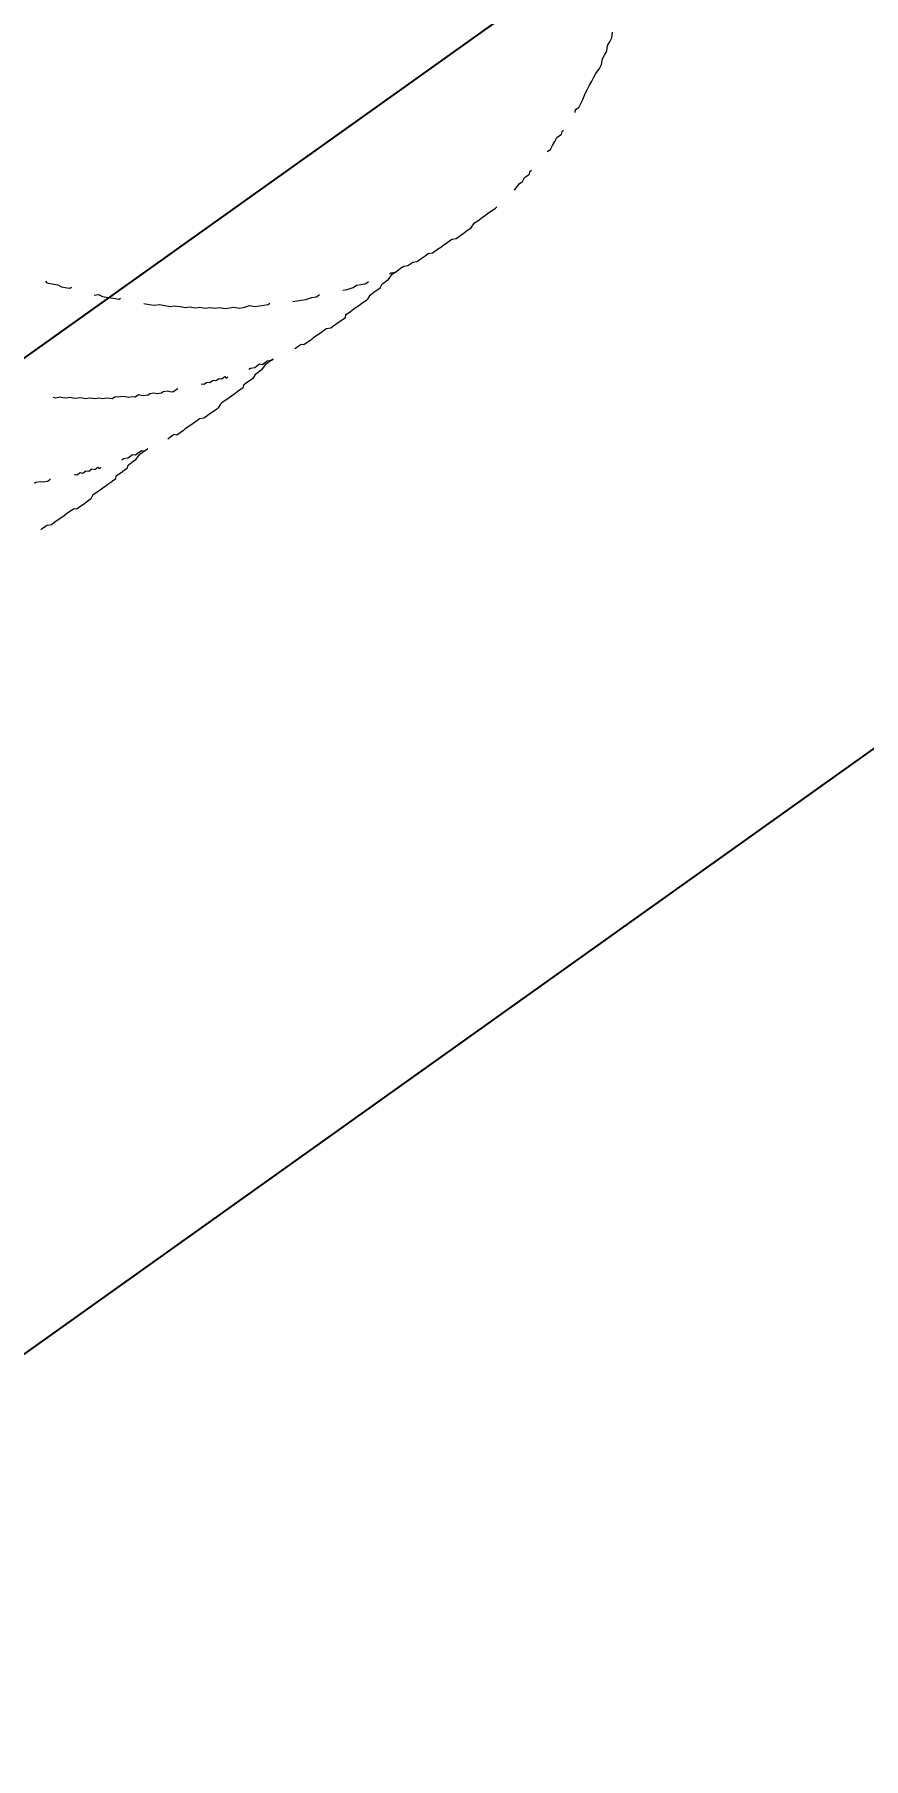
# Model space of a CAD drawing. Header units: feet. Extents: x 2321988 to 2329858, y 6722724 to 6730499.
# Drawn here: x 2326044.441 to 2326044.781, y 6726879.8 to 6726880.508 of the extents above; entities that cross this region are included whole.
import ezdxf

# ---------------------------------------------------------------- set-up
doc = ezdxf.new("R2010")
doc.units = ezdxf.units.FT
doc.header["$MEASUREMENT"] = 0
doc.header["$PDSIZE"] = 5
doc.layers.add('BESS Dimensions', color=3, linetype='Continuous')
doc.layers.add('C-BESS-EQUIPMENT', color=255, linetype='Continuous')
doc.styles.add('TG_DIMS', font='arial.ttf')
doc.dimstyles.new('TG-PROPOSED-ANNO', dxfattribs={"dimtxt": 0.1, "dimasz": 0.1, "dimexe": 0.05, "dimexo": 0.05, "dimgap": 0.02, "dimtad": 0, "dimtih": 1, "dimtoh": 1, "dimdsep": 46, "dimtxsty": 'TG_DIMS', "dimcen": 0, "dimclrd": 256, "dimclre": 256, "dimclrt": 256, "dimaunit": 1, "dimadec": 6, "dimazin": 2, "dimtfac": 1, "dimtofl": 0, "dimtmove": 1, "dimatfit": 3, "dimfxl": 1, "dimtolj": 1, "dimtzin": 0, "dimarcsym": 0})

# ---------------------------------------------------------------- blocks, each defined once
blk = doc.blocks.new('Midpoint Site Plan$0$P1730-01-0001')
at = {"color": 0, "linetype": 'ByBlock', "lineweight": -2}
blk.add_line((6.806, 34.9978), (39.37, 34.9978), dxfattribs=at)
blk = doc.blocks.new('Midpoint Site Plan$0$A$C71e53a02')
at = {"lineweight": 9}
for points in [[(12.4732, -2.7529), (12.4732, -2.7626), (12.4927, -2.7821), (12.5122, -2.8016), (12.522, -2.8211), (12.5414, -2.8406), (12.5512, -2.8503), (12.5609, -2.8503)], [(12.6292, -2.9478), (12.6486, -2.9575), (12.6584, -2.977), (12.6779, -2.9965), (12.6974, -3.016), (12.7169, -3.0355), (12.7266, -3.0355)], [(12.8046, -3.1232), (12.8046, -3.1232)], [(12.8046, -3.1232), (12.824, -3.1427), (12.8435, -3.1622), (12.863, -3.1719), (12.8825, -3.1914), (12.902, -3.2109), (12.9215, -3.2206), (12.941, -3.2401), (12.9605, -3.2596), (12.98, -3.2694), (12.9995, -3.2888), (13.0189, -3.2986), (13.0384, -3.3181), (13.0579, -3.3278), (13.0774, -3.3473), (13.0969, -3.3571), (13.1164, -3.3765), (13.1359, -3.3863), (13.1554, -3.396), (13.1749, -3.4155), (13.1943, -3.4253), (13.2236, -3.435), (13.2431, -3.4545), (13.2626, -3.4642), (13.282, -3.474), (13.3015, -3.4837), (13.3113, -3.4837)], [(11.8496, -3.5325), (11.8593, -3.5325), (11.8788, -3.5422), (11.8886, -3.5519), (11.908, -3.5617), (11.9178, -3.5617), (11.9275, -3.5617)], [(12.1712, -3.2401), (12.1712, -3.2401)], [(12.1712, -3.2401), (12.1809, -3.2499), (12.2004, -3.2596), (12.2101, -3.2694), (12.2199, -3.2791), (12.2394, -3.2888), (12.2491, -3.2986), (12.2589, -3.3083), (12.2783, -3.3181), (12.2881, -3.3278), (12.2978, -3.3376), (12.3173, -3.3473), (12.3271, -3.3571), (12.3368, -3.3668), (12.3563, -3.3765), (12.366, -3.3863), (12.3855, -3.396), (12.3953, -3.4058), (12.405, -3.4155), (12.4245, -3.4155), (12.4343, -3.4253), (12.4537, -3.435), (12.4635, -3.4448), (12.4732, -3.4545), (12.4927, -3.4642), (12.5025, -3.474), (12.522, -3.474), (12.5317, -3.4837), (12.5414, -3.4935), (12.5609, -3.5032), (12.5707, -3.5032), (12.5902, -3.513), (12.5999, -3.5227), (12.6194, -3.5325), (12.6292, -3.5325), (12.6486, -3.5422), (12.6584, -3.5519), (12.6681, -3.5617), (12.6876, -3.5617), (12.6974, -3.5617)], [(15.0848, -3.5909), (15.0946, -3.5812), (15.1141, -3.5812), (15.1335, -3.5714), (15.153, -3.5617), (15.1823, -3.5422), (15.2018, -3.5325), (15.2212, -3.5227), (15.2407, -3.513), (15.2602, -3.5032), (15.2797, -3.4935), (15.3089, -3.4837), (15.3284, -3.474), (15.3479, -3.4545), (15.3674, -3.4448), (15.3869, -3.435), (15.4064, -3.4155), (15.4259, -3.4058), (15.4454, -3.396), (15.4649, -3.3765)], [(11.9178, -3.5617), (11.9178, -3.5617)], [(12.6876, -3.5617), (12.6876, -3.5617)], [(13.4087, -3.5422), (13.4282, -3.5519), (13.4477, -3.5617), (13.4672, -3.5714), (13.4964, -3.5812), (13.5159, -3.5909), (13.5257, -3.5909), (13.5354, -3.5909)], [(12.0347, -3.6104), (12.0445, -3.6202), (12.064, -3.6202), (12.0737, -3.6299), (12.0932, -3.6299), (12.1029, -3.6397), (12.1224, -3.6397), (12.1322, -3.6494), (12.1517, -3.6494), (12.1517, -3.6591), (12.1614, -3.6591)], [(12.8046, -3.6104), (12.8143, -3.6202), (12.8338, -3.6202), (12.8435, -3.6299), (12.863, -3.6299), (12.8728, -3.6397), (12.8923, -3.6397), (12.902, -3.6494), (12.9215, -3.6494), (12.9215, -3.6591), (12.9312, -3.6591)], [(13.6426, -3.6397), (13.6426, -3.6397)], [(13.6426, -3.6397), (13.6621, -3.6494), (13.6913, -3.6591), (13.7108, -3.6591), (13.7303, -3.6689), (13.7498, -3.6786), (13.7595, -3.6786), (13.7693, -3.6786)], [(14.8607, -3.6689), (14.8802, -3.6689), (14.8997, -3.6591), (14.9192, -3.6494), (14.9386, -3.6397), (14.9679, -3.6397), (14.9776, -3.6299), (14.9874, -3.6299)], [(11.7424, -3.7371), (11.7521, -3.7371), (11.7716, -3.7371), (11.7814, -3.7371), (11.8009, -3.7468), (11.8106, -3.7468), (11.8301, -3.7468), (11.8398, -3.7468), (11.8593, -3.7468), (11.8691, -3.7468), (11.8886, -3.7468), (11.8983, -3.7468), (11.9178, -3.7468), (11.9373, -3.7468), (11.947, -3.7566), (11.9665, -3.7566), (11.9763, -3.7566), (11.9957, -3.7566), (12.0055, -3.7566), (12.025, -3.7566), (12.0347, -3.7566), (12.0542, -3.7468), (12.064, -3.7468), (12.0834, -3.7468), (12.1029, -3.7468), (12.1127, -3.7468), (12.1322, -3.7468), (12.1419, -3.7468), (12.1614, -3.7468), (12.1712, -3.7468), (12.1906, -3.7468), (12.2004, -3.7371), (12.2199, -3.7371), (12.2296, -3.7371), (12.2491, -3.7371), (12.2686, -3.7371), (12.2783, -3.7274), (12.2978, -3.7274), (12.3076, -3.7274), (12.3271, -3.7274), (12.3563, -3.7176), (12.3855, -3.7176), (12.3953, -3.7176)], [(12.2686, -3.6884), (12.2783, -3.6884), (12.2978, -3.6981), (12.3076, -3.6981), (12.3271, -3.6981), (12.3368, -3.7079), (12.3563, -3.7079), (12.3758, -3.7079), (12.3855, -3.7176), (12.3953, -3.7176), (12.405, -3.7176)], [(13.0384, -3.6884), (13.0482, -3.6884), (13.0677, -3.6981), (13.0774, -3.6981), (13.0969, -3.6981), (13.1066, -3.7079), (13.1261, -3.7079), (13.1359, -3.7079), (13.1554, -3.7176), (13.1651, -3.7176), (13.1554, -3.7176), (13.1164, -3.7176), (13.0872, -3.7274), (13.0774, -3.7274), (13.0579, -3.7274), (13.0482, -3.7274), (13.0287, -3.7371), (13.0189, -3.7371), (12.9995, -3.7371), (12.9897, -3.7371), (12.9702, -3.7371), (12.9605, -3.7468), (12.941, -3.7468), (12.9215, -3.7468), (12.9117, -3.7468), (12.8923, -3.7468), (12.8825, -3.7468), (12.863, -3.7468), (12.8533, -3.7468), (12.8338, -3.7468), (12.824, -3.7468), (12.8046, -3.7566), (12.7948, -3.7566), (12.7753, -3.7566), (12.7656, -3.7566), (12.7461, -3.7566), (12.7266, -3.7566), (12.7169, -3.7566), (12.6974, -3.7468), (12.6876, -3.7468), (12.6681, -3.7468), (12.6584, -3.7468), (12.6389, -3.7468), (12.6292, -3.7468), (12.6097, -3.7468), (12.5999, -3.7468), (12.5804, -3.7468), (12.5609, -3.7468), (12.5512, -3.7371), (12.5317, -3.7371), (12.522, -3.7371), (12.5122, -3.7371)], [(13.1554, -3.7176), (13.1554, -3.7176)], [(13.282, -3.7371), (13.2918, -3.7371), (13.3015, -3.7371), (13.321, -3.7371), (13.3308, -3.7468), (13.3503, -3.7468), (13.36, -3.7468), (13.3795, -3.7468), (13.3892, -3.7468), (13.4087, -3.7468), (13.4185, -3.7468), (13.438, -3.7468), (13.4575, -3.7468), (13.4672, -3.7468), (13.4867, -3.7566), (13.4964, -3.7566), (13.5159, -3.7566), (13.5257, -3.7566), (13.5452, -3.7566), (13.5549, -3.7566), (13.5744, -3.7566), (13.5841, -3.7468), (13.6036, -3.7468), (13.6231, -3.7468), (13.6329, -3.7468), (13.6523, -3.7468), (13.6621, -3.7468), (13.6816, -3.7468), (13.6913, -3.7468), (13.7108, -3.7468), (13.7206, -3.7468), (13.74, -3.7371), (13.7498, -3.7371), (13.7693, -3.7371), (13.779, -3.7371), (13.7985, -3.7371), (13.818, -3.7274), (13.8278, -3.7274), (13.8472, -3.7274), (13.857, -3.7274), (13.8862, -3.7176), (13.9155, -3.7176), (13.9252, -3.7176)], [(13.8765, -3.7079), (13.8862, -3.7079), (13.9057, -3.7176), (13.9349, -3.7176), (13.9544, -3.7176), (13.9739, -3.7274), (14.0032, -3.7274), (14.0226, -3.7371), (14.0421, -3.7371), (14.0714, -3.7371), (14.0909, -3.7371), (14.1103, -3.7468), (14.1396, -3.7468), (14.1591, -3.7468), (14.1786, -3.7468), (14.1981, -3.7468), (14.2273, -3.7468), (14.2468, -3.7566), (14.2663, -3.7566), (14.2955, -3.7566), (14.315, -3.7566), (14.3345, -3.7566), (14.3637, -3.7468), (14.3832, -3.7468), (14.4027, -3.7468), (14.4319, -3.7468), (14.4514, -3.7468), (14.4709, -3.7468), (14.4904, -3.7468), (14.5001, -3.7468)], [(14.6171, -3.7274), (14.6268, -3.7274), (14.6561, -3.7176), (14.6755, -3.7176), (14.695, -3.7079), (14.7243, -3.7079), (14.734, -3.6981), (14.7438, -3.6981)]]:
    blk.add_lwpolyline(points, dxfattribs=at)
blk = doc.blocks.new('*U57')
at = {"layer": 'C-BESS-EQUIPMENT'}
blk.add_lwpolyline([(39, -39), (39, 39), (117, 39), (117, -39)], close=True, dxfattribs=at)
at = {"layer": 'C-BESS-EQUIPMENT', "rotation": 90}
for name, p in [('Midpoint Site Plan$0$P1730-01-0001', (78, 0)), ('Midpoint Site Plan$0$A$C71e53a02', (36, 4))]:
    blk.add_blockref(name, p, dxfattribs=at)
blk.add_wipeout([(-4, -67.5), (-4, 67.5), (4, 67.5), (4, -67.5)]).dxf.layer = 'C-BESS-EQUIPMENT'
blk.add_wipeout([(7.5, -4), (7.5, 4), (148.5, 4), (148.5, -4)]).dxf.layer = 'C-BESS-EQUIPMENT'
blk = doc.blocks.new('*D110')
at = {"layer": 'BESS Dimensions', "lineweight": -2, "transparency": 16777216}
for p, q in [((2325959.34189, 6726878.57879), (2325907.90665, 6726841.93239)), ((2325917.78142, 6726836.6894), (2325957.7158, 6726780.63931)), ((2326007.72205, 6726710.45279), (2325967.78767, 6726766.50288)), ((2326060.88777, 6726736.05358), (2326009.45252, 6726699.40718))]:
    blk.add_line(p, q, dxfattribs=at)
at = {"layer": 'BESS Dimensions', "transparency": 16777216}
for points in [[(2325919.13881, 6726837.65651), (2325916.42404, 6726835.7223), (2325911.9788, 6726844.8337)], [(2326009.07944, 6726711.41989), (2326006.36467, 6726709.48568), (2326013.52467, 6726702.30849)]]:
    blk.add_solid(points, dxfattribs=at)
at = {"layer": 'Defpoints', "color": 0, "transparency": 16777216}
for p in [(2325963.41404, 6726881.48011), (2326064.95991, 6726738.95489), (2326013.52467, 6726702.30849)]:
    blk.add_point(p, dxfattribs=at)
at = {"layer": 'BESS Dimensions', "transparency": 16777216, "insert": (2325962.75174, 6726773.5711), "char_height": 10, "attachment_point": 5, "style": 'TG_DIMS'}
blk.add_mtext("\\A1;175'", dxfattribs=at)

msp = doc.modelspace()

# ---------------------------------------------------------------- block references
at = {"layer": 'C-BESS-EQUIPMENT', "xscale": 0.08333333333333331, "yscale": 0.08333333333333331, "zscale": 0.08333333333333331, "rotation": 305.4689808292026}
msp.add_blockref('*U57', (2326041.45315, 6726882.2405), dxfattribs=at)

# ---------------------------------------------------------------- next in the draw order: wipeouts: each hides what was drawn before it
msp.add_wipeout([(2326036.29172, 6726879.79096), (2326045.45406, 6726886.31891), (2326045.8409, 6726885.77595), (2326036.67856, 6726879.248)]).dxf.layer = 'C-BESS-EQUIPMENT'

# ---------------------------------------------------------------- next in the draw order: wipeouts: each hides what was drawn before it
msp.add_wipeout([(2326044.1544, 6726887.54167), (2326077.85795, 6726840.23687), (2326077.40832, 6726839.91652), (2326043.70467, 6726887.22144)]).dxf.layer = 'C-BESS-EQUIPMENT'

# ---------------------------------------------------------------- next in the draw order: wipeouts: each hides what was drawn before it
msp.add_wipeout([(2326040.08225, 6726884.64036), (2326073.7858, 6726837.33556), (2326073.33617, 6726837.01521), (2326039.63253, 6726884.32013)]).dxf.layer = 'C-BESS-EQUIPMENT'

# ---------------------------------------------------------------- next in the draw order: wipeouts: each hides what was drawn before it
msp.add_wipeout([(2326036.0101, 6726881.73905), (2326069.71366, 6726834.43425), (2326069.26402, 6726834.1139), (2326035.56038, 6726881.41882)]).dxf.layer = 'C-BESS-EQUIPMENT'

# ---------------------------------------------------------------- next in the draw order: dimensions: what is measured, and where the dimension line sits
at = {"layer": 'BESS Dimensions'}
dim = msp.add_aligned_dim(p1=(2325963.41404, 6726881.48011), p2=(2326064.95991, 6726738.95489), distance=-63.15491, dimstyle='TG-PROPOSED-ANNO', override={"dimscale": 50, "dimpost": "'"}, dxfattribs=at)
dim.commit()
dim.dimension.update_dxf_attribs({"geometry": '*D110', "text_midpoint": (2325962.75174, 6726773.5711)})

doc.saveas('drawing.dxf')
